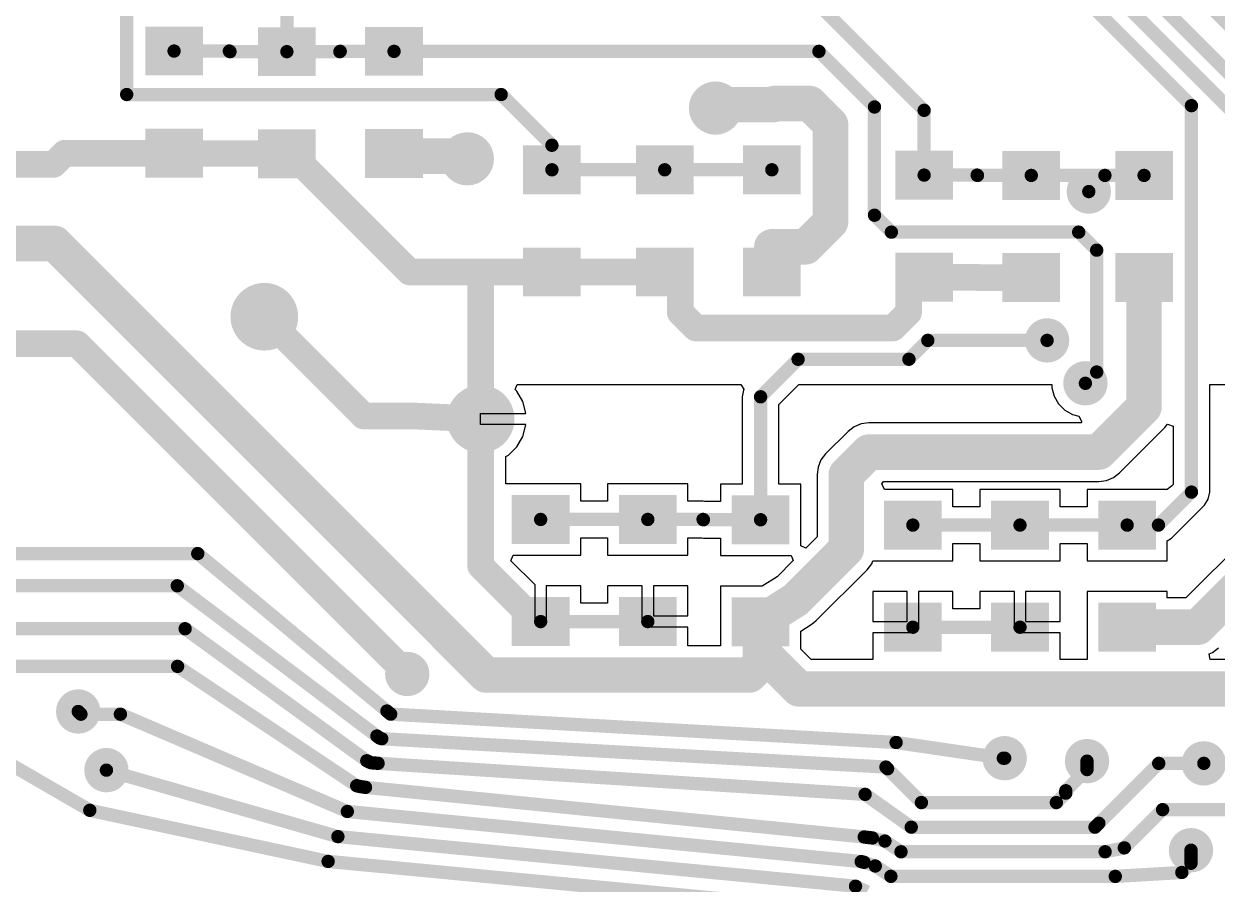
# Model space of a CAD drawing. Header units: millimetres. Extents: x 36.4 to 113.6, y 66.6 to 115.9.
# Drawn here: x 60.37 to 87.24, y 84.25 to 103.62 of the extents above; entities that cross this region are included whole.
import ezdxf

# ---------------------------------------------------------------- set-up
doc = ezdxf.new("R2010")
doc.units = ezdxf.units.MM
for name, color, linetype in [('BottomLayer', 5, 'Continuous'), ('MultiLayer', 9, 'Continuous'), ('PadHoleLayer', 156, 'Continuous'), ('ViaHoleLayer', 16, 'Continuous')]:
    doc.layers.add(name, color=color, linetype=linetype)

# ---------------------------------------------------------------- blocks, each defined once
blk = doc.blocks.new('R0805_B_8')
at = {"layer": 'BottomLayer'}
for points in [[(-1.7, 0.65), (-0.6, 0.65), (-0.6, -0.65), (-1.7, -0.65)], [(0.6, 0.65), (1.7, 0.65), (1.7, -0.65), (0.6, -0.65)]]:
    blk.add_hatch(color=5, dxfattribs=at).paths.add_polyline_path(points)
blk = doc.blocks.new('R0805_B_9')
at = {"layer": 'BottomLayer'}
for points in [[(-1.7, 0.65), (-0.6, 0.65), (-0.6, -0.65), (-1.7, -0.65)], [(0.6, 0.65), (1.7, 0.65), (1.7, -0.65), (0.6, -0.65)]]:
    blk.add_hatch(color=5, dxfattribs=at).paths.add_polyline_path(points)
blk = doc.blocks.new('R0805_B_10')
at = {"layer": 'BottomLayer'}
for points in [[(-1.7, 0.65), (-0.6, 0.65), (-0.6, -0.65), (-1.7, -0.65)], [(0.6, 0.65), (1.7, 0.65), (1.7, -0.65), (0.6, -0.65)]]:
    blk.add_hatch(color=5, dxfattribs=at).paths.add_polyline_path(points)
blk = doc.blocks.new('R0805_B_11')
at = {"layer": 'BottomLayer'}
for points in [[(-1.7, 0.65), (-0.6, 0.65), (-0.6, -0.65), (-1.7, -0.65)], [(0.6, 0.65), (1.7, 0.65), (1.7, -0.65), (0.6, -0.65)]]:
    blk.add_hatch(color=5, dxfattribs=at).paths.add_polyline_path(points)
blk = doc.blocks.new('R0805_B_12')
at = {"layer": 'BottomLayer'}
for points in [[(-1.7, 0.65), (-0.6, 0.65), (-0.6, -0.65), (-1.7, -0.65)], [(0.6, 0.65), (1.7, 0.65), (1.7, -0.65), (0.6, -0.65)]]:
    blk.add_hatch(color=5, dxfattribs=at).paths.add_polyline_path(points)
blk = doc.blocks.new('C0805_B_13')
at = {"layer": 'BottomLayer'}
for points in [[(-1.7, 0.65), (-0.6, 0.65), (-0.6, -0.65), (-1.7, -0.65)], [(0.6, 0.65), (1.7, 0.65), (1.7, -0.65), (0.6, -0.65)]]:
    blk.add_hatch(color=5, dxfattribs=at).paths.add_polyline_path(points)
blk = doc.blocks.new('C0805_B_14')
at = {"layer": 'BottomLayer'}
for points in [[(-1.7, 0.65), (-0.6, 0.65), (-0.6, -0.65), (-1.7, -0.65)], [(0.6, 0.65), (1.7, 0.65), (1.7, -0.65), (0.6, -0.65)]]:
    blk.add_hatch(color=5, dxfattribs=at).paths.add_polyline_path(points)
blk = doc.blocks.new('C0805_B_15')
at = {"layer": 'BottomLayer'}
for points in [[(-1.7, 0.65), (-0.6, 0.65), (-0.6, -0.65), (-1.7, -0.65)], [(0.6, 0.65), (1.7, 0.65), (1.7, -0.65), (0.6, -0.65)]]:
    blk.add_hatch(color=5, dxfattribs=at).paths.add_polyline_path(points)
blk = doc.blocks.new('C0805_B_16')
at = {"layer": 'BottomLayer'}
for points in [[(-1.7, 0.65), (-0.6, 0.65), (-0.6, -0.65), (-1.7, -0.65)], [(0.6, 0.65), (1.7, 0.65), (1.7, -0.65), (0.6, -0.65)]]:
    blk.add_hatch(color=5, dxfattribs=at).paths.add_polyline_path(points)
blk = doc.blocks.new('C0805_B_17')
at = {"layer": 'BottomLayer'}
for points in [[(-1.7, 0.65), (-0.6, 0.65), (-0.6, -0.65), (-1.7, -0.65)], [(0.6, 0.65), (1.7, 0.65), (1.7, -0.65), (0.6, -0.65)]]:
    blk.add_hatch(color=5, dxfattribs=at).paths.add_polyline_path(points)
blk = doc.blocks.new('C0805_B_18')
at = {"layer": 'BottomLayer'}
for points in [[(-1.7, 0.65), (-0.6, 0.65), (-0.6, -0.65), (-1.7, -0.65)], [(0.6, 0.65), (1.7, 0.65), (1.7, -0.65), (0.6, -0.65)]]:
    blk.add_hatch(color=5, dxfattribs=at).paths.add_polyline_path(points)
blk = doc.blocks.new('C0805_B_19')
at = {"layer": 'BottomLayer'}
for points in [[(-1.7, 0.65), (-0.6, 0.65), (-0.6, -0.65), (-1.7, -0.65)], [(0.6, 0.65), (1.7, 0.65), (1.7, -0.65), (0.6, -0.65)]]:
    blk.add_hatch(color=5, dxfattribs=at).paths.add_polyline_path(points)
blk = doc.blocks.new('C0805_B_20')
at = {"layer": 'BottomLayer'}
for points in [[(-1.7, 0.65), (-0.6, 0.65), (-0.6, -0.65), (-1.7, -0.65)], [(0.6, 0.65), (1.7, 0.65), (1.7, -0.65), (0.6, -0.65)]]:
    blk.add_hatch(color=5, dxfattribs=at).paths.add_polyline_path(points)
blk = doc.blocks.new('C0805_B_21')
at = {"layer": 'BottomLayer'}
for points in [[(-1.7, 0.65), (-0.6, 0.65), (-0.6, -0.65), (-1.7, -0.65)], [(0.6, 0.65), (1.7, 0.65), (1.7, -0.65), (0.6, -0.65)]]:
    blk.add_hatch(color=5, dxfattribs=at).paths.add_polyline_path(points)
blk = doc.blocks.new('C0805_B_22')
at = {"layer": 'BottomLayer'}
for points in [[(-1.7, 0.65), (-0.6, 0.65), (-0.6, -0.65), (-1.7, -0.65)], [(0.6, 0.65), (1.7, 0.65), (1.7, -0.65), (0.6, -0.65)]]:
    blk.add_hatch(color=5, dxfattribs=at).paths.add_polyline_path(points)

msp = doc.modelspace()

# ---------------------------------------------------------------- hatches: boundary and pattern name
at = {"layer": 'BottomLayer'}
h = msp.add_hatch(color=5, dxfattribs=at)
edge = h.paths.add_edge_path()
edge.add_arc((75.946, 101.727), 0.6, 0, 360)
h = msp.add_hatch(color=5, dxfattribs=at)
edge = h.paths.add_edge_path()
edge.add_arc((70.358, 100.584), 0.6, 0, 360)
h = msp.add_hatch(color=5, dxfattribs=at)
edge = h.paths.add_edge_path()
edge.add_arc((84.353, 99.847), 0.5, 0, 360)
h = msp.add_hatch(color=5, dxfattribs=at)
edge = h.paths.add_edge_path()
edge.add_arc((65.786, 97.028), 0.762, 0, 360)
h = msp.add_hatch(color=5, dxfattribs=at)
edge = h.paths.add_edge_path()
edge.add_arc((83.414, 96.495), 0.5, 0, 360)
h = msp.add_hatch(color=5, dxfattribs=at)
edge = h.paths.add_edge_path()
edge.add_arc((84.277, 95.529), 0.5, 0, 360)
h = msp.add_hatch(color=5, dxfattribs=at)
edge = h.paths.add_edge_path()
edge.add_arc((70.658, 94.725), 0.762, 0, 360)
h = msp.add_hatch(color=5, dxfattribs=at)
edge = h.paths.add_edge_path()
edge.add_arc((69.005, 88.983), 0.5, 0, 360)
h = msp.add_hatch(color=5, dxfattribs=at)
edge = h.paths.add_edge_path()
edge.add_arc((61.595, 88.138), 0.5, 0, 360)
h = msp.add_hatch(color=5, dxfattribs=at)
edge = h.paths.add_edge_path()
edge.add_arc((82.459, 87.086), 0.5, 0, 360)
h = msp.add_hatch(color=5, dxfattribs=at)
edge = h.paths.add_edge_path()
edge.add_arc((84.313, 87.02), 0.5, 0, 360)
h = msp.add_hatch(color=5, dxfattribs=at)
edge = h.paths.add_edge_path()
edge.add_arc((86.944, 86.97), 0.5, 0, 360)
h = msp.add_hatch(color=5, dxfattribs=at)
edge = h.paths.add_edge_path()
edge.add_arc((62.23, 86.817), 0.5, 0, 360)
h = msp.add_hatch(color=5, dxfattribs=at)
edge = h.paths.add_edge_path()
edge.add_arc((86.655, 85.014), 0.5, 0, 360)
at = {"layer": 'MultiLayer'}
h = msp.add_hatch(color=9, dxfattribs=at)
edge = h.paths.add_edge_path()
edge.add_arc((65.786, 97.028), 0.762, 0, 360)
h = msp.add_hatch(color=9, dxfattribs=at)
edge = h.paths.add_edge_path()
edge.add_arc((70.658, 94.725), 0.762, 0, 360)
at = {"layer": 'PadHoleLayer'}
h = msp.add_hatch(color=156, dxfattribs=at)
edge = h.paths.add_edge_path()
edge.add_arc((65.786, 97.028), 0.381, 0, 360)
h = msp.add_hatch(color=156, dxfattribs=at)
edge = h.paths.add_edge_path()
edge.add_arc((70.658, 94.725), 0.381, 0, 360)
at = {"layer": 'ViaHoleLayer'}
h = msp.add_hatch(color=16, dxfattribs=at)
edge = h.paths.add_edge_path()
edge.add_arc((75.946, 101.727), 0.3, 0, 360)
h = msp.add_hatch(color=16, dxfattribs=at)
edge = h.paths.add_edge_path()
edge.add_arc((70.358, 100.584), 0.3, 0, 360)
h = msp.add_hatch(color=16, dxfattribs=at)
edge = h.paths.add_edge_path()
edge.add_arc((84.353, 99.847), 0.2, 0, 360)
h = msp.add_hatch(color=16, dxfattribs=at)
edge = h.paths.add_edge_path()
edge.add_arc((83.414, 96.495), 0.2, 0, 360)
h = msp.add_hatch(color=16, dxfattribs=at)
edge = h.paths.add_edge_path()
edge.add_arc((84.277, 95.529), 0.2, 0, 360)
h = msp.add_hatch(color=16, dxfattribs=at)
edge = h.paths.add_edge_path()
edge.add_arc((69.005, 88.983), 0.2, 0, 360)
h = msp.add_hatch(color=16, dxfattribs=at)
edge = h.paths.add_edge_path()
edge.add_arc((61.595, 88.138), 0.2, 0, 360)
h = msp.add_hatch(color=16, dxfattribs=at)
edge = h.paths.add_edge_path()
edge.add_arc((82.459, 87.086), 0.2, 0, 360)
h = msp.add_hatch(color=16, dxfattribs=at)
edge = h.paths.add_edge_path()
edge.add_arc((84.313, 87.02), 0.2, 0, 360)
h = msp.add_hatch(color=16, dxfattribs=at)
edge = h.paths.add_edge_path()
edge.add_arc((86.944, 86.97), 0.2, 0, 360)
h = msp.add_hatch(color=16, dxfattribs=at)
edge = h.paths.add_edge_path()
edge.add_arc((62.23, 86.817), 0.2, 0, 360)
h = msp.add_hatch(color=16, dxfattribs=at)
edge = h.paths.add_edge_path()
edge.add_arc((86.655, 85.014), 0.2, 0, 360)

# ---------------------------------------------------------------- linework, layer by layer
at = {"layer": 'BottomLayer'}
for p, q in [((71.434, 95.387), (71.483, 95.504)), ((71.483, 95.504), (76.516, 95.504)), ((76.516, 95.504), (76.582, 95.4)), ((76.582, 95.4), (76.58, 95.377)), ((77.374, 95.054), (77.824, 95.504)), ((77.824, 95.504), (83.523, 95.504)), ((83.523, 95.504), (83.523, 95.43)), ((83.523, 95.43), (83.575, 95.238)), ((87.077, 93.079), (87.077, 95.504)), ((87.077, 95.504), (92.583, 95.504)), ((71.471, 95.349), (71.434, 95.387)), ((71.605, 95.117), (71.471, 95.349)), ((76.58, 95.377), (76.55, 95.225)), ((76.55, 95.225), (76.55, 93.26)), ((83.575, 95.238), (83.674, 95.066)), ((71.674, 94.859), (71.605, 95.117)), ((77.374, 93.26), (77.374, 95.054)), ((83.674, 95.066), (83.814, 94.926)), ((83.814, 94.926), (83.986, 94.827)), ((70.658, 94.598), (70.658, 94.852)), ((70.658, 94.852), (71.674, 94.852)), ((71.674, 94.598), (70.658, 94.598)), ((71.605, 94.333), (71.674, 94.591)), ((71.674, 94.852), (71.674, 94.859)), ((71.674, 94.591), (71.674, 94.598)), ((79.23, 94.617), (79.071, 94.551)), ((79.4, 94.64), (79.23, 94.617)), ((84.184, 94.64), (79.4, 94.64)), ((83.986, 94.827), (84.13, 94.788)), ((84.13, 94.788), (84.187, 94.679)), ((84.19, 94.648), (84.184, 94.64)), ((84.187, 94.679), (84.19, 94.648)), ((86.064, 94.53), (86.126, 94.61)), ((86.126, 94.61), (86.253, 94.567)), ((71.471, 94.101), (71.605, 94.333)), ((78.934, 94.446), (78.426, 93.938)), ((79.071, 94.551), (78.934, 94.446)), ((85.048, 93.514), (86.064, 94.53)), ((86.253, 94.567), (86.253, 93.25)), ((71.282, 93.912), (71.471, 94.101)), ((71.223, 93.878), (71.282, 93.912)), ((71.223, 93.267), (71.223, 93.878)), ((78.321, 93.802), (78.255, 93.643)), ((78.426, 93.938), (78.321, 93.802)), ((78.255, 93.643), (78.233, 93.472)), ((72.913, 93.267), (71.223, 93.267)), ((72.913, 92.875), (72.913, 93.267)), ((75.326, 93.267), (73.518, 93.267)), ((73.518, 93.267), (73.518, 92.875)), ((75.326, 92.875), (75.326, 93.267)), ((76.55, 93.26), (76.058, 93.26)), ((76.058, 93.26), (76.058, 92.868)), ((77.866, 93.26), (77.374, 93.26)), ((77.866, 91.868), (77.866, 93.26)), ((78.233, 93.472), (78.233, 92.069)), ((79.693, 93.267), (79.733, 93.32)), ((79.756, 93.14), (79.693, 93.267)), ((79.733, 93.32), (84.582, 93.32)), ((84.582, 93.32), (84.753, 93.343)), ((84.753, 93.343), (84.912, 93.409)), ((84.912, 93.409), (85.048, 93.514)), ((86.253, 93.25), (86.214, 93.211)), ((81.295, 93.14), (79.756, 93.14)), ((81.295, 92.748), (81.295, 93.14)), ((83.708, 93.14), (81.9, 93.14)), ((81.9, 93.14), (81.9, 92.748)), ((83.708, 92.748), (83.708, 93.14)), ((86.121, 93.14), (84.313, 93.14)), ((84.313, 93.14), (84.313, 92.748)), ((86.214, 93.211), (86.121, 93.14)), ((86.121, 93.14), (86.121, 93.14)), ((86.121, 93.14), (86.121, 93.14)), ((87.045, 92.922), (87.077, 93.079)), ((73.518, 92.875), (72.913, 92.875)), ((75.667, 92.875), (75.326, 92.875)), ((75.702, 92.868), (75.667, 92.875)), ((76.058, 92.868), (75.702, 92.868)), ((81.9, 92.748), (81.295, 92.748)), ((84.313, 92.748), (83.708, 92.748)), ((86.213, 92.045), (86.956, 92.788)), ((86.956, 92.788), (87.045, 92.922)), ((88.332, 92.491), (86.537, 90.696)), ((72.913, 91.659), (72.913, 92.051)), ((72.913, 92.051), (73.518, 92.051)), ((73.518, 92.051), (73.518, 91.659)), ((75.326, 91.659), (75.326, 92.051)), ((75.326, 92.051), (75.638, 92.051)), ((75.638, 92.051), (75.674, 92.044)), ((75.674, 92.044), (76.058, 92.044)), ((76.058, 92.044), (76.058, 91.652)), ((78.233, 92.069), (77.983, 91.819)), ((81.295, 91.532), (81.295, 91.924)), ((81.295, 91.924), (81.9, 91.924)), ((81.9, 91.924), (81.9, 91.532)), ((83.708, 91.532), (83.708, 91.924)), ((83.708, 91.924), (84.313, 91.924)), ((84.313, 91.924), (84.313, 91.532)), ((86.121, 91.983), (86.213, 92.045)), ((86.121, 91.532), (86.121, 91.983)), ((71.339, 91.532), (71.391, 91.659)), ((71.391, 91.659), (72.913, 91.659)), ((73.518, 91.659), (75.326, 91.659)), ((76.058, 91.652), (77.65, 91.652)), ((77.65, 91.652), (77.699, 91.535)), ((77.983, 91.819), (77.866, 91.868)), ((71.882, 90.989), (71.339, 91.532)), ((77.699, 91.535), (77.335, 91.171)), ((79.359, 91.329), (79.464, 91.466)), ((79.464, 91.466), (79.491, 91.532)), ((79.491, 91.532), (81.295, 91.532)), ((81.9, 91.532), (83.708, 91.532)), ((84.313, 91.532), (86.121, 91.532)), ((77.335, 91.171), (77, 90.96)), ((78.216, 90.186), (79.359, 91.329)), ((71.882, 90.163), (71.882, 90.989)), ((72.913, 90.967), (72.136, 90.967)), ((72.136, 90.967), (72.136, 90.163)), ((72.913, 90.575), (72.913, 90.967)), ((74.295, 90.967), (73.518, 90.967)), ((73.518, 90.967), (73.518, 90.575)), ((74.295, 90.163), (74.295, 90.967)), ((75.326, 90.967), (74.549, 90.967)), ((74.549, 90.967), (74.549, 90.29)), ((75.326, 90.29), (75.326, 90.967)), ((77, 90.96), (76.058, 90.96)), ((76.058, 90.96), (76.058, 89.619)), ((80.264, 90.84), (79.487, 90.84)), ((79.487, 90.84), (79.487, 90.163)), ((80.264, 90.163), (80.264, 90.84)), ((81.295, 90.84), (80.518, 90.84)), ((80.518, 90.84), (80.518, 90.036)), ((81.295, 90.448), (81.295, 90.84)), ((82.677, 90.84), (81.9, 90.84)), ((81.9, 90.84), (81.9, 90.448)), ((82.677, 90.036), (82.677, 90.84)), ((83.708, 90.84), (82.931, 90.84)), ((82.931, 90.84), (82.931, 90.163)), ((83.708, 90.163), (83.708, 90.84)), ((86.121, 90.84), (84.313, 90.84)), ((84.313, 90.84), (84.313, 89.306)), ((86.121, 90.696), (86.121, 90.84)), ((73.518, 90.575), (72.913, 90.575)), ((86.537, 90.696), (86.121, 90.696)), ((81.9, 90.448), (81.295, 90.448)), ((72.136, 90.163), (71.882, 90.163)), ((74.422, 90.163), (74.295, 90.163)), ((74.422, 90.036), (74.422, 90.163)), ((75.326, 90.036), (74.422, 90.036)), ((74.549, 90.29), (75.326, 90.29)), ((75.326, 89.619), (75.326, 90.036)), ((77.866, 89.946), (78.101, 90.095)), ((78.101, 90.095), (78.158, 90.142)), ((78.158, 90.142), (78.216, 90.186)), ((79.487, 90.163), (80.264, 90.163)), ((80.518, 90.036), (80.391, 90.036)), ((80.391, 90.036), (80.391, 89.909)), ((82.804, 90.036), (82.677, 90.036)), ((82.804, 89.909), (82.804, 90.036)), ((82.931, 90.163), (83.708, 90.163)), ((77.866, 89.538), (77.866, 89.946)), ((80.391, 89.909), (79.487, 89.909)), ((79.487, 89.909), (79.487, 89.306)), ((83.708, 89.909), (82.804, 89.909)), ((83.708, 89.306), (83.708, 89.909)), ((76.058, 89.619), (75.326, 89.619)), ((78.099, 89.306), (77.866, 89.538)), ((87.14, 89.465), (87.277, 89.57)), ((79.487, 89.306), (78.099, 89.306)), ((84.313, 89.306), (83.708, 89.306)), ((87.063, 89.433), (87.14, 89.465)), ((87.088, 89.306), (87.063, 89.433)), ((90.145, 89.306), (87.088, 89.306))]:
    msp.add_line(p, q, dxfattribs=at)
for points, const_width in [([(79.843, 110.17), (88.031, 101.983)], 0.3), ([(83.084, 108.016), (87.774, 103.326)], 0.3), ([(81.585, 107.645), (87.859, 101.371)], 0.3), ([(82.021, 106.426), (86.665, 101.782)], 0.3), ([(66.294, 102.997), (66.294, 105.791)], 0.3), ([(62.687, 102.032), (62.687, 105.649)], 0.3), ([(78.271, 104.05), (80.645, 101.676)], 0.3), ([(63.754, 103.011), (64.999, 103.011)], 0.3), ([(64.999, 103.011), (65.013, 102.997)], 0.3), ([(65.013, 102.997), (66.294, 102.997)], 0.3), ([(66.294, 102.997), (67.488, 102.997)], 0.3), ([(67.488, 102.997), (67.495, 103.004)], 0.3), ([(67.495, 103.004), (68.707, 103.004)], 0.3), ([(68.707, 103.004), (78.276, 103.004)], 0.3), ([(78.276, 103.004), (79.527, 101.752)], 0.3), ([(62.687, 102.032), (71.12, 102.032)], 0.3), ([(71.12, 102.032), (72.263, 100.889)], 0.3), ([(75.946, 101.727), (76.023, 101.804)], 0.8), ([(76.023, 101.804), (77.243, 101.804)], 0.8), ([(77.243, 101.804), (77.268, 101.829)], 0.8), ([(77.268, 101.829), (78.068, 101.829)], 0.8), ([(78.068, 101.829), (78.537, 101.36)], 0.8), ([(79.527, 99.314), (79.527, 101.752)], 0.3), ([(86.665, 93.079), (86.665, 101.782)], 0.3), ([(78.537, 99.162), (78.537, 101.36)], 0.8), ([(80.645, 100.217), (80.645, 101.676)], 0.3), ([(68.707, 100.704), (68.767, 100.644)], 0.8), ([(68.767, 100.644), (70.298, 100.644)], 0.8), ([(70.298, 100.644), (70.358, 100.584)], 0.8), ([(61.037, 100.457), (61.291, 100.711)], 0.6), ([(61.291, 100.711), (63.754, 100.711)], 0.6), ([(63.754, 100.711), (63.761, 100.704)], 0.6), ([(63.761, 100.704), (66.287, 100.704)], 0.6), ([(66.287, 100.704), (66.294, 100.697)], 0.6), ([(66.294, 100.697), (66.394, 100.697)], 0.6), ([(66.394, 100.697), (69.054, 98.037)], 0.6), ([(72.263, 100.337), (72.263, 100.889)], 0.3), ([(58.674, 100.457), (61.037, 100.457)], 0.6), ([(72.263, 100.337), (74.803, 100.337)], 0.3), ([(74.803, 100.337), (77.216, 100.337)], 0.3), ([(80.645, 100.217), (81.839, 100.217)], 0.3), ([(81.839, 100.217), (81.846, 100.21)], 0.3), ([(81.846, 100.21), (83.058, 100.21)], 0.3), ([(83.058, 100.21), (84.716, 100.21)], 0.3), ([(84.353, 99.847), (84.716, 100.21)], 0.3), ([(84.716, 100.21), (85.598, 100.21)], 0.3), ([(77.978, 98.603), (78.537, 99.162)], 0.8), ([(79.527, 99.314), (79.908, 98.933)], 0.3), ([(59.563, 98.679), (61.062, 98.679)], 0.8), ([(61.062, 98.679), (70.782, 88.959)], 0.8), ([(77.216, 98.603), (77.978, 98.603)], 0.8), ([(77.216, 98.037), (77.216, 98.603)], 0.8), ([(79.908, 98.933), (84.125, 98.933)], 0.3), ([(84.125, 98.933), (84.531, 98.527)], 0.3), ([(84.531, 95.783), (84.531, 98.527)], 0.3), ([(69.054, 98.037), (70.658, 98.037)], 0.6), ([(70.658, 94.725), (70.658, 98.037)], 0.6), ([(70.658, 98.037), (72.263, 98.037)], 0.6), ([(72.263, 98.037), (74.803, 98.037)], 0.6), ([(74.803, 98.037), (74.903, 98.037)], 0.6), ([(74.903, 98.037), (75.153, 97.787)], 0.6), ([(75.153, 97.125), (75.153, 97.787)], 0.6), ([(80.295, 97.667), (80.545, 97.917)], 0.6), ([(80.545, 97.917), (80.645, 97.917)], 0.6), ([(80.645, 97.917), (81.839, 97.917)], 0.6), ([(81.839, 97.917), (81.846, 97.91)], 0.6), ([(81.846, 97.91), (83.058, 97.91)], 0.6), ([(85.598, 94.996), (85.598, 97.91)], 0.8), ([(80.295, 97.125), (80.295, 97.667)], 0.6), ([(65.786, 97.028), (68.022, 94.792)], 0.6), ([(75.153, 97.125), (75.504, 96.774)], 0.6), ([(79.944, 96.774), (80.295, 97.125)], 0.6), ([(75.504, 96.774), (79.944, 96.774)], 0.6), ([(49.124, 96.418), (61.57, 96.418)], 0.6), ([(61.57, 96.418), (69.005, 88.983)], 0.6), ([(80.303, 96.07), (80.728, 96.495)], 0.3), ([(80.728, 96.495), (83.414, 96.495)], 0.3), ([(76.962, 95.225), (77.807, 96.07)], 0.3), ([(77.807, 96.07), (80.303, 96.07)], 0.3), ([(84.277, 95.529), (84.531, 95.783)], 0.3), ([(76.962, 92.456), (76.962, 95.225)], 0.3), ([(84.582, 93.98), (85.598, 94.996)], 0.8), ([(68.022, 94.792), (69.165, 94.792)], 0.6), ([(69.165, 94.792), (70.658, 94.725)], 0.6), ([(70.658, 91.413), (70.658, 94.725)], 0.6), ([(78.892, 93.472), (79.4, 93.98)], 0.8), ([(79.4, 93.98), (84.582, 93.98)], 0.8), ([(78.892, 91.796), (78.892, 93.472)], 0.8), ([(85.922, 92.336), (86.665, 93.079)], 0.3), ([(72.009, 92.463), (74.422, 92.463)], 0.3), ([(74.422, 92.463), (75.667, 92.463)], 0.3), ([(75.667, 92.463), (75.674, 92.456)], 0.3), ([(75.674, 92.456), (76.962, 92.456)], 0.3), ([(80.391, 92.336), (82.804, 92.336)], 0.3), ([(82.804, 92.336), (85.217, 92.336)], 0.3), ([(85.217, 92.336), (85.922, 92.336)], 0.3), ([(77.749, 90.653), (78.892, 91.796)], 0.8), ([(86.81, 90.036), (88.798, 92.024)], 0.8), ([(48.819, 91.694), (64.287, 91.694)], 0.3), ([(64.287, 91.694), (68.547, 88.148)], 0.3), ([(70.658, 91.413), (71.909, 90.163)], 0.6), ([(47.74, 90.969), (63.826, 90.969)], 0.3), ([(63.826, 90.969), (68.321, 87.585)], 0.3), ([(76.962, 90.156), (77.749, 90.653)], 0.8), ([(71.909, 90.163), (72.009, 90.163)], 0.6), ([(72.009, 90.163), (74.422, 90.163)], 0.3), ([(76.962, 89.51), (76.962, 90.156)], 0.8), ([(85.217, 90.036), (86.81, 90.036)], 0.8), ([(59.37, 90.002), (64.003, 90.002)], 0.3), ([(64.003, 90.002), (68.093, 87.028)], 0.3), ([(80.391, 90.036), (82.804, 90.036)], 0.3), ([(76.962, 89.51), (77.826, 88.646)], 0.8), ([(76.962, 89.213), (76.962, 89.51)], 0.8), ([(76.708, 88.959), (76.962, 89.213)], 0.8), ([(59.9, 89.154), (63.833, 89.154)], 0.3), ([(63.833, 89.154), (67.867, 86.467)], 0.3), ([(70.782, 88.959), (76.708, 88.959)], 0.8), ([(56.548, 88.987), (61.856, 85.913)], 0.3), ([(77.826, 88.646), (90.145, 88.646)], 0.8), ([(61.595, 88.138), (61.656, 88.077)], 0.3), ([(61.656, 88.077), (62.545, 88.077)], 0.3), ([(62.545, 88.077), (67.656, 85.887)], 0.3), ([(68.547, 88.148), (68.631, 88.079)], 0.3), ([(68.631, 88.079), (80.014, 87.44)], 0.3), ([(68.321, 87.585), (68.388, 87.538)], 0.3), ([(68.388, 87.538), (68.43, 87.525)], 0.3), ([(68.43, 87.525), (79.785, 86.886)], 0.3), ([(80.014, 87.44), (82.429, 87.086)], 0.3), ([(68.093, 87.028), (68.188, 86.984)], 0.3), ([(68.188, 86.984), (68.348, 86.971)], 0.3), ([(68.348, 86.971), (79.316, 86.272)], 0.3), ([(82.429, 87.086), (82.459, 87.086)], 0.3), ([(84.313, 86.831), (84.313, 87.02)], 0.3), ([(84.579, 85.621), (85.928, 86.97)], 0.3), ([(85.928, 86.97), (86.944, 86.97)], 0.3), ([(62.23, 86.817), (67.443, 85.321)], 0.3), ([(79.785, 86.886), (79.821, 86.849)], 0.3), ([(79.821, 86.849), (80.584, 86.087)], 0.3), ([(83.835, 86.353), (84.313, 86.831)], 0.3), ([(67.867, 86.467), (67.94, 86.448)], 0.3), ([(67.94, 86.448), (68.065, 86.43)], 0.3), ([(68.065, 86.43), (79.297, 85.312)], 0.3), ([(79.316, 86.272), (80.355, 85.533)], 0.3), ([(83.623, 86.087), (83.835, 86.299)], 0.3), ([(83.835, 86.299), (83.835, 86.353)], 0.3), ([(61.856, 85.913), (67.223, 84.762)], 0.3), ([(67.656, 85.887), (79.228, 84.758)], 0.3), ([(80.584, 86.087), (83.623, 86.087)], 0.3), ([(85.153, 85.067), (86.015, 85.928)], 0.3), ([(86.015, 85.928), (88.88, 85.928)], 0.3), ([(84.492, 85.533), (84.579, 85.621)], 0.3), ([(67.443, 85.321), (79.1, 84.204)], 0.3), ([(79.297, 85.312), (79.479, 85.29)], 0.3), ([(80.355, 85.533), (84.492, 85.533)], 0.3), ([(79.479, 85.29), (79.762, 85.221)], 0.3), ([(79.762, 85.221), (80.125, 84.979)], 0.3), ([(84.721, 84.979), (85.153, 85.067)], 0.3), ([(80.125, 84.979), (84.721, 84.979)], 0.3), ([(86.655, 84.72), (86.655, 85.014)], 0.3), ([(67.223, 84.762), (78.934, 83.65)], 0.3), ([(79.228, 84.758), (79.291, 84.742)], 0.3), ([(79.291, 84.742), (79.545, 84.659)], 0.3), ([(79.545, 84.659), (79.896, 84.425)], 0.3), ([(84.95, 84.425), (86.448, 84.513)], 0.3), ([(86.448, 84.513), (86.655, 84.72)], 0.3), ([(79.896, 84.425), (84.95, 84.425)], 0.3), ([(79.1, 84.204), (79.359, 84.076)], 0.3)]:
    msp.add_lwpolyline(points, dxfattribs=dict(at, const_width=const_width))
for points, const_width in [([(63.679, 103.011, 1), (63.829, 103.011, 1)], 0.15), ([(64.924, 103.011, 1), (65.074, 103.011, 1)], 0.15), ([(64.924, 103.011, 1), (65.074, 103.011, 1)], 0.15), ([(64.938, 102.997, 1), (65.088, 102.997, 1)], 0.15), ([(64.938, 102.997, 1), (65.088, 102.997, 1)], 0.15), ([(66.219, 102.997, 1), (66.369, 102.997, 1)], 0.15), ([(66.219, 102.997, 1), (66.369, 102.997, 1)], 0.15), ([(66.219, 102.997, 1), (66.369, 102.997, 1)], 0.15), ([(67.413, 102.997, 1), (67.563, 102.997, 1)], 0.15), ([(67.413, 102.997, 1), (67.563, 102.997, 1)], 0.15), ([(67.42, 103.004, 1), (67.57, 103.004, 1)], 0.15), ([(67.42, 103.004, 1), (67.57, 103.004, 1)], 0.15), ([(68.632, 103.004, 1), (68.782, 103.004, 1)], 0.15), ([(68.632, 103.004, 1), (68.782, 103.004, 1)], 0.15), ([(78.201, 103.004, 1), (78.351, 103.004, 1)], 0.15), ([(78.201, 103.004, 1), (78.351, 103.004, 1)], 0.15), ([(62.612, 102.032, 1), (62.762, 102.032, 1)], 0.15), ([(62.612, 102.032, 1), (62.762, 102.032, 1)], 0.15), ([(71.045, 102.032, 1), (71.195, 102.032, 1)], 0.15), ([(71.045, 102.032, 1), (71.195, 102.032, 1)], 0.15), ([(75.746, 101.727, 1), (76.146, 101.727, 1)], 0.4), ([(75.823, 101.804, 1), (76.223, 101.804, 1)], 0.4), ([(75.823, 101.804, 1), (76.223, 101.804, 1)], 0.4), ([(77.043, 101.804, 1), (77.443, 101.804, 1)], 0.4), ([(77.043, 101.804, 1), (77.443, 101.804, 1)], 0.4), ([(77.068, 101.829, 1), (77.468, 101.829, 1)], 0.4), ([(77.068, 101.829, 1), (77.468, 101.829, 1)], 0.4), ([(77.868, 101.829, 1), (78.268, 101.829, 1)], 0.4), ([(77.868, 101.829, 1), (78.268, 101.829, 1)], 0.4), ([(79.452, 101.752, 1), (79.602, 101.752, 1)], 0.15), ([(79.452, 101.752, 1), (79.602, 101.752, 1)], 0.15), ([(86.59, 101.782, 1), (86.74, 101.782, 1)], 0.15), ([(86.59, 101.782, 1), (86.74, 101.782, 1)], 0.15), ([(78.337, 101.36, 1), (78.737, 101.36, 1)], 0.4), ([(78.337, 101.36, 1), (78.737, 101.36, 1)], 0.4), ([(80.57, 101.676, 1), (80.72, 101.676, 1)], 0.15), ([(80.57, 101.676, 1), (80.72, 101.676, 1)], 0.15), ([(68.507, 100.704, 1), (68.907, 100.704, 1)], 0.4), ([(68.567, 100.644, 1), (68.967, 100.644, 1)], 0.4), ([(68.567, 100.644, 1), (68.967, 100.644, 1)], 0.4), ([(70.098, 100.644, 1), (70.498, 100.644, 1)], 0.4), ([(70.098, 100.644, 1), (70.498, 100.644, 1)], 0.4), ([(61.141, 100.711, 1), (61.441, 100.711, 1)], 0.3), ([(61.141, 100.711, 1), (61.441, 100.711, 1)], 0.3), ([(63.604, 100.711, 1), (63.904, 100.711, 1)], 0.3), ([(63.604, 100.711, 1), (63.904, 100.711, 1)], 0.3), ([(63.611, 100.704, 1), (63.911, 100.704, 1)], 0.3), ([(63.611, 100.704, 1), (63.911, 100.704, 1)], 0.3), ([(66.137, 100.704, 1), (66.437, 100.704, 1)], 0.3), ([(66.137, 100.704, 1), (66.437, 100.704, 1)], 0.3), ([(66.144, 100.697, 1), (66.444, 100.697, 1)], 0.3), ([(66.144, 100.697, 1), (66.444, 100.697, 1)], 0.3), ([(66.244, 100.697, 1), (66.544, 100.697, 1)], 0.3), ([(66.244, 100.697, 1), (66.544, 100.697, 1)], 0.3), ([(70.158, 100.584, 1), (70.558, 100.584, 1)], 0.4), ([(72.188, 100.889, 1), (72.338, 100.889, 1)], 0.15), ([(72.188, 100.889, 1), (72.338, 100.889, 1)], 0.15), ([(60.887, 100.457, 1), (61.187, 100.457, 1)], 0.3), ([(60.887, 100.457, 1), (61.187, 100.457, 1)], 0.3), ([(72.188, 100.337, 1), (72.338, 100.337, 1)], 0.15), ([(72.188, 100.337, 1), (72.338, 100.337, 1)], 0.15), ([(74.728, 100.337, 1), (74.878, 100.337, 1)], 0.15), ([(74.728, 100.337, 1), (74.878, 100.337, 1)], 0.15), ([(77.141, 100.337, 1), (77.291, 100.337, 1)], 0.15), ([(80.57, 100.217, 1), (80.72, 100.217, 1)], 0.15), ([(80.57, 100.217, 1), (80.72, 100.217, 1)], 0.15), ([(81.764, 100.217, 1), (81.914, 100.217, 1)], 0.15), ([(81.764, 100.217, 1), (81.914, 100.217, 1)], 0.15), ([(81.771, 100.21, 1), (81.921, 100.21, 1)], 0.15), ([(81.771, 100.21, 1), (81.921, 100.21, 1)], 0.15), ([(82.983, 100.21, 1), (83.133, 100.21, 1)], 0.15), ([(82.983, 100.21, 1), (83.133, 100.21, 1)], 0.15), ([(84.641, 100.21, 1), (84.791, 100.21, 1)], 0.15), ([(84.641, 100.21, 1), (84.791, 100.21, 1)], 0.15), ([(84.641, 100.21, 1), (84.791, 100.21, 1)], 0.15), ([(85.523, 100.21, 1), (85.673, 100.21, 1)], 0.15), ([(84.278, 99.847, 1), (84.428, 99.847, 1)], 0.15), ([(78.337, 99.162, 1), (78.737, 99.162, 1)], 0.4), ([(78.337, 99.162, 1), (78.737, 99.162, 1)], 0.4), ([(79.452, 99.314, 1), (79.602, 99.314, 1)], 0.15), ([(79.452, 99.314, 1), (79.602, 99.314, 1)], 0.15), ([(60.862, 98.679, 1), (61.262, 98.679, 1)], 0.4), ([(60.862, 98.679, 1), (61.262, 98.679, 1)], 0.4), ([(77.016, 98.603, 1), (77.416, 98.603, 1)], 0.4), ([(77.016, 98.603, 1), (77.416, 98.603, 1)], 0.4), ([(77.778, 98.603, 1), (78.178, 98.603, 1)], 0.4), ([(77.778, 98.603, 1), (78.178, 98.603, 1)], 0.4), ([(79.833, 98.933, 1), (79.983, 98.933, 1)], 0.15), ([(79.833, 98.933, 1), (79.983, 98.933, 1)], 0.15), ([(84.05, 98.933, 1), (84.2, 98.933, 1)], 0.15), ([(84.05, 98.933, 1), (84.2, 98.933, 1)], 0.15), ([(84.456, 98.527, 1), (84.606, 98.527, 1)], 0.15), ([(84.456, 98.527, 1), (84.606, 98.527, 1)], 0.15), ([(77.016, 98.037, 1), (77.416, 98.037, 1)], 0.4), ([(68.904, 98.037, 1), (69.204, 98.037, 1)], 0.3), ([(68.904, 98.037, 1), (69.204, 98.037, 1)], 0.3), ([(70.508, 98.037, 1), (70.808, 98.037, 1)], 0.3), ([(70.508, 98.037, 1), (70.808, 98.037, 1)], 0.3), ([(70.508, 98.037, 1), (70.808, 98.037, 1)], 0.3), ([(72.113, 98.037, 1), (72.413, 98.037, 1)], 0.3), ([(72.113, 98.037, 1), (72.413, 98.037, 1)], 0.3), ([(74.653, 98.037, 1), (74.953, 98.037, 1)], 0.3), ([(74.653, 98.037, 1), (74.953, 98.037, 1)], 0.3), ([(74.753, 98.037, 1), (75.053, 98.037, 1)], 0.3), ([(74.753, 98.037, 1), (75.053, 98.037, 1)], 0.3), ([(75.003, 97.787, 1), (75.303, 97.787, 1)], 0.3), ([(75.003, 97.787, 1), (75.303, 97.787, 1)], 0.3), ([(80.395, 97.917, 1), (80.695, 97.917, 1)], 0.3), ([(80.395, 97.917, 1), (80.695, 97.917, 1)], 0.3), ([(80.495, 97.917, 1), (80.795, 97.917, 1)], 0.3), ([(80.495, 97.917, 1), (80.795, 97.917, 1)], 0.3), ([(81.689, 97.917, 1), (81.989, 97.917, 1)], 0.3), ([(81.689, 97.917, 1), (81.989, 97.917, 1)], 0.3), ([(81.696, 97.91, 1), (81.996, 97.91, 1)], 0.3), ([(81.696, 97.91, 1), (81.996, 97.91, 1)], 0.3), ([(82.908, 97.91, 1), (83.208, 97.91, 1)], 0.3), ([(85.398, 97.91, 1), (85.798, 97.91, 1)], 0.4), ([(80.145, 97.667, 1), (80.445, 97.667, 1)], 0.3), ([(80.145, 97.667, 1), (80.445, 97.667, 1)], 0.3), ([(65.636, 97.028, 1), (65.936, 97.028, 1)], 0.3), ([(75.003, 97.125, 1), (75.303, 97.125, 1)], 0.3), ([(75.003, 97.125, 1), (75.303, 97.125, 1)], 0.3), ([(80.145, 97.125, 1), (80.445, 97.125, 1)], 0.3), ([(80.145, 97.125, 1), (80.445, 97.125, 1)], 0.3), ([(75.354, 96.774, 1), (75.654, 96.774, 1)], 0.3), ([(75.354, 96.774, 1), (75.654, 96.774, 1)], 0.3), ([(79.794, 96.774, 1), (80.094, 96.774, 1)], 0.3), ([(79.794, 96.774, 1), (80.094, 96.774, 1)], 0.3), ([(61.42, 96.418, 1), (61.72, 96.418, 1)], 0.3), ([(61.42, 96.418, 1), (61.72, 96.418, 1)], 0.3), ([(80.653, 96.495, 1), (80.803, 96.495, 1)], 0.15), ([(80.653, 96.495, 1), (80.803, 96.495, 1)], 0.15), ([(83.339, 96.495, 1), (83.489, 96.495, 1)], 0.15), ([(77.732, 96.07, 1), (77.882, 96.07, 1)], 0.15), ([(77.732, 96.07, 1), (77.882, 96.07, 1)], 0.15), ([(80.228, 96.07, 1), (80.378, 96.07, 1)], 0.15), ([(80.228, 96.07, 1), (80.378, 96.07, 1)], 0.15), ([(84.202, 95.529, 1), (84.352, 95.529, 1)], 0.15), ([(84.456, 95.783, 1), (84.606, 95.783, 1)], 0.15), ([(84.456, 95.783, 1), (84.606, 95.783, 1)], 0.15), ([(76.887, 95.225, 1), (77.037, 95.225, 1)], 0.15), ([(76.887, 95.225, 1), (77.037, 95.225, 1)], 0.15), ([(85.398, 94.996, 1), (85.798, 94.996, 1)], 0.4), ([(85.398, 94.996, 1), (85.798, 94.996, 1)], 0.4), ([(67.872, 94.792, 1), (68.172, 94.792, 1)], 0.3), ([(67.872, 94.792, 1), (68.172, 94.792, 1)], 0.3), ([(69.015, 94.792, 1), (69.315, 94.792, 1)], 0.3), ([(69.015, 94.792, 1), (69.315, 94.792, 1)], 0.3), ([(70.508, 94.725, 1), (70.808, 94.725, 1)], 0.3), ([(70.508, 94.725, 1), (70.808, 94.725, 1)], 0.3), ([(70.508, 94.725, 1), (70.808, 94.725, 1)], 0.3), ([(79.2, 93.98, 1), (79.6, 93.98, 1)], 0.4), ([(79.2, 93.98, 1), (79.6, 93.98, 1)], 0.4), ([(84.382, 93.98, 1), (84.782, 93.98, 1)], 0.4), ([(84.382, 93.98, 1), (84.782, 93.98, 1)], 0.4), ([(78.692, 93.472, 1), (79.092, 93.472, 1)], 0.4), ([(78.692, 93.472, 1), (79.092, 93.472, 1)], 0.4), ([(86.59, 93.079, 1), (86.74, 93.079, 1)], 0.15), ([(86.59, 93.079, 1), (86.74, 93.079, 1)], 0.15), ([(71.934, 92.463, 1), (72.084, 92.463, 1)], 0.15), ([(74.347, 92.463, 1), (74.497, 92.463, 1)], 0.15), ([(74.347, 92.463, 1), (74.497, 92.463, 1)], 0.15), ([(75.592, 92.463, 1), (75.742, 92.463, 1)], 0.15), ([(75.592, 92.463, 1), (75.742, 92.463, 1)], 0.15), ([(75.599, 92.456, 1), (75.749, 92.456, 1)], 0.15), ([(75.599, 92.456, 1), (75.749, 92.456, 1)], 0.15), ([(76.887, 92.456, 1), (77.037, 92.456, 1)], 0.15), ([(76.887, 92.456, 1), (77.037, 92.456, 1)], 0.15), ([(80.316, 92.336, 1), (80.466, 92.336, 1)], 0.15), ([(82.729, 92.336, 1), (82.879, 92.336, 1)], 0.15), ([(82.729, 92.336, 1), (82.879, 92.336, 1)], 0.15), ([(85.142, 92.336, 1), (85.292, 92.336, 1)], 0.15), ([(85.142, 92.336, 1), (85.292, 92.336, 1)], 0.15), ([(85.847, 92.336, 1), (85.997, 92.336, 1)], 0.15), ([(85.847, 92.336, 1), (85.997, 92.336, 1)], 0.15), ([(78.692, 91.796, 1), (79.092, 91.796, 1)], 0.4), ([(78.692, 91.796, 1), (79.092, 91.796, 1)], 0.4), ([(64.212, 91.694, 1), (64.362, 91.694, 1)], 0.15), ([(64.212, 91.694, 1), (64.362, 91.694, 1)], 0.15), ([(70.508, 91.413, 1), (70.808, 91.413, 1)], 0.3), ([(70.508, 91.413, 1), (70.808, 91.413, 1)], 0.3), ([(63.751, 90.969, 1), (63.901, 90.969, 1)], 0.15), ([(63.751, 90.969, 1), (63.901, 90.969, 1)], 0.15), ([(77.549, 90.653, 1), (77.949, 90.653, 1)], 0.4), ([(77.549, 90.653, 1), (77.949, 90.653, 1)], 0.4), ([(71.759, 90.163, 1), (72.059, 90.163, 1)], 0.3), ([(71.759, 90.163, 1), (72.059, 90.163, 1)], 0.3), ([(71.859, 90.163, 1), (72.159, 90.163, 1)], 0.3), ([(71.934, 90.163, 1), (72.084, 90.163, 1)], 0.15), ([(74.347, 90.163, 1), (74.497, 90.163, 1)], 0.15), ([(76.762, 90.156, 1), (77.162, 90.156, 1)], 0.4), ([(76.762, 90.156, 1), (77.162, 90.156, 1)], 0.4), ([(85.017, 90.036, 1), (85.417, 90.036, 1)], 0.4), ([(86.61, 90.036, 1), (87.01, 90.036, 1)], 0.4), ([(86.61, 90.036, 1), (87.01, 90.036, 1)], 0.4), ([(63.928, 90.002, 1), (64.078, 90.002, 1)], 0.15), ([(63.928, 90.002, 1), (64.078, 90.002, 1)], 0.15), ([(80.316, 90.036, 1), (80.466, 90.036, 1)], 0.15), ([(82.729, 90.036, 1), (82.879, 90.036, 1)], 0.15), ([(76.762, 89.51, 1), (77.162, 89.51, 1)], 0.4), ([(76.762, 89.51, 1), (77.162, 89.51, 1)], 0.4), ([(76.762, 89.51, 1), (77.162, 89.51, 1)], 0.4), ([(76.762, 89.213, 1), (77.162, 89.213, 1)], 0.4), ([(76.762, 89.213, 1), (77.162, 89.213, 1)], 0.4), ([(63.758, 89.154, 1), (63.908, 89.154, 1)], 0.15), ([(63.758, 89.154, 1), (63.908, 89.154, 1)], 0.15), ([(68.855, 88.983, 1), (69.155, 88.983, 1)], 0.3), ([(70.582, 88.959, 1), (70.982, 88.959, 1)], 0.4), ([(70.582, 88.959, 1), (70.982, 88.959, 1)], 0.4), ([(76.508, 88.959, 1), (76.908, 88.959, 1)], 0.4), ([(76.508, 88.959, 1), (76.908, 88.959, 1)], 0.4), ([(77.626, 88.646, 1), (78.026, 88.646, 1)], 0.4), ([(77.626, 88.646, 1), (78.026, 88.646, 1)], 0.4), ([(61.52, 88.138, 1), (61.67, 88.138, 1)], 0.15), ([(61.581, 88.077, 1), (61.731, 88.077, 1)], 0.15), ([(61.581, 88.077, 1), (61.731, 88.077, 1)], 0.15), ([(62.47, 88.077, 1), (62.62, 88.077, 1)], 0.15), ([(62.47, 88.077, 1), (62.62, 88.077, 1)], 0.15), ([(68.472, 88.148, 1), (68.622, 88.148, 1)], 0.15), ([(68.472, 88.148, 1), (68.622, 88.148, 1)], 0.15), ([(68.556, 88.079, 1), (68.706, 88.079, 1)], 0.15), ([(68.556, 88.079, 1), (68.706, 88.079, 1)], 0.15), ([(68.246, 87.585, 1), (68.396, 87.585, 1)], 0.15), ([(68.246, 87.585, 1), (68.396, 87.585, 1)], 0.15), ([(68.313, 87.538, 1), (68.463, 87.538, 1)], 0.15), ([(68.313, 87.538, 1), (68.463, 87.538, 1)], 0.15), ([(68.355, 87.525, 1), (68.505, 87.525, 1)], 0.15), ([(68.355, 87.525, 1), (68.505, 87.525, 1)], 0.15), ([(79.939, 87.44, 1), (80.089, 87.44, 1)], 0.15), ([(79.939, 87.44, 1), (80.089, 87.44, 1)], 0.15), ([(68.018, 87.028, 1), (68.168, 87.028, 1)], 0.15), ([(68.018, 87.028, 1), (68.168, 87.028, 1)], 0.15), ([(68.113, 86.984, 1), (68.263, 86.984, 1)], 0.15), ([(68.113, 86.984, 1), (68.263, 86.984, 1)], 0.15), ([(68.273, 86.971, 1), (68.423, 86.971, 1)], 0.15), ([(68.273, 86.971, 1), (68.423, 86.971, 1)], 0.15), ([(82.354, 87.086, 1), (82.504, 87.086, 1)], 0.15), ([(82.354, 87.086, 1), (82.504, 87.086, 1)], 0.15), ([(82.384, 87.086, 1), (82.534, 87.086, 1)], 0.15), ([(84.238, 87.02, 1), (84.388, 87.02, 1)], 0.15), ([(85.853, 86.97, 1), (86.003, 86.97, 1)], 0.15), ([(85.853, 86.97, 1), (86.003, 86.97, 1)], 0.15), ([(86.869, 86.97, 1), (87.019, 86.97, 1)], 0.15), ([(62.155, 86.817, 1), (62.305, 86.817, 1)], 0.15), ([(79.71, 86.886, 1), (79.86, 86.886, 1)], 0.15), ([(79.71, 86.886, 1), (79.86, 86.886, 1)], 0.15), ([(79.746, 86.849, 1), (79.896, 86.849, 1)], 0.15), ([(79.746, 86.849, 1), (79.896, 86.849, 1)], 0.15), ([(84.238, 86.831, 1), (84.388, 86.831, 1)], 0.15), ([(84.238, 86.831, 1), (84.388, 86.831, 1)], 0.15), ([(67.792, 86.467, 1), (67.942, 86.467, 1)], 0.15), ([(67.792, 86.467, 1), (67.942, 86.467, 1)], 0.15), ([(67.865, 86.448, 1), (68.015, 86.448, 1)], 0.15), ([(67.865, 86.448, 1), (68.015, 86.448, 1)], 0.15), ([(67.99, 86.43, 1), (68.14, 86.43, 1)], 0.15), ([(67.99, 86.43, 1), (68.14, 86.43, 1)], 0.15), ([(79.241, 86.272, 1), (79.391, 86.272, 1)], 0.15), ([(79.241, 86.272, 1), (79.391, 86.272, 1)], 0.15), ([(83.76, 86.353, 1), (83.91, 86.353, 1)], 0.15), ([(83.76, 86.353, 1), (83.91, 86.353, 1)], 0.15), ([(83.76, 86.299, 1), (83.91, 86.299, 1)], 0.15), ([(83.76, 86.299, 1), (83.91, 86.299, 1)], 0.15), ([(61.781, 85.913, 1), (61.931, 85.913, 1)], 0.15), ([(61.781, 85.913, 1), (61.931, 85.913, 1)], 0.15), ([(67.581, 85.887, 1), (67.731, 85.887, 1)], 0.15), ([(67.581, 85.887, 1), (67.731, 85.887, 1)], 0.15), ([(80.509, 86.087, 1), (80.659, 86.087, 1)], 0.15), ([(80.509, 86.087, 1), (80.659, 86.087, 1)], 0.15), ([(83.548, 86.087, 1), (83.698, 86.087, 1)], 0.15), ([(83.548, 86.087, 1), (83.698, 86.087, 1)], 0.15), ([(85.94, 85.928, 1), (86.09, 85.928, 1)], 0.15), ([(85.94, 85.928, 1), (86.09, 85.928, 1)], 0.15), ([(84.504, 85.621, 1), (84.654, 85.621, 1)], 0.15), ([(84.504, 85.621, 1), (84.654, 85.621, 1)], 0.15), ([(67.368, 85.321, 1), (67.518, 85.321, 1)], 0.15), ([(67.368, 85.321, 1), (67.518, 85.321, 1)], 0.15), ([(79.222, 85.312, 1), (79.372, 85.312, 1)], 0.15), ([(79.222, 85.312, 1), (79.372, 85.312, 1)], 0.15), ([(80.28, 85.533, 1), (80.43, 85.533, 1)], 0.15), ([(80.28, 85.533, 1), (80.43, 85.533, 1)], 0.15), ([(84.417, 85.533, 1), (84.567, 85.533, 1)], 0.15), ([(84.417, 85.533, 1), (84.567, 85.533, 1)], 0.15), ([(79.404, 85.29, 1), (79.554, 85.29, 1)], 0.15), ([(79.404, 85.29, 1), (79.554, 85.29, 1)], 0.15), ([(79.687, 85.221, 1), (79.837, 85.221, 1)], 0.15), ([(79.687, 85.221, 1), (79.837, 85.221, 1)], 0.15), ([(85.078, 85.067, 1), (85.228, 85.067, 1)], 0.15), ([(85.078, 85.067, 1), (85.228, 85.067, 1)], 0.15), ([(80.05, 84.979, 1), (80.2, 84.979, 1)], 0.15), ([(80.05, 84.979, 1), (80.2, 84.979, 1)], 0.15), ([(84.646, 84.979, 1), (84.796, 84.979, 1)], 0.15), ([(84.646, 84.979, 1), (84.796, 84.979, 1)], 0.15), ([(86.58, 85.014, 1), (86.73, 85.014, 1)], 0.15), ([(67.148, 84.762, 1), (67.298, 84.762, 1)], 0.15), ([(67.148, 84.762, 1), (67.298, 84.762, 1)], 0.15), ([(79.153, 84.758, 1), (79.303, 84.758, 1)], 0.15), ([(79.153, 84.758, 1), (79.303, 84.758, 1)], 0.15), ([(79.216, 84.742, 1), (79.366, 84.742, 1)], 0.15), ([(79.216, 84.742, 1), (79.366, 84.742, 1)], 0.15), ([(79.47, 84.659, 1), (79.62, 84.659, 1)], 0.15), ([(79.47, 84.659, 1), (79.62, 84.659, 1)], 0.15), ([(86.373, 84.513, 1), (86.523, 84.513, 1)], 0.15), ([(86.373, 84.513, 1), (86.523, 84.513, 1)], 0.15), ([(86.58, 84.72, 1), (86.73, 84.72, 1)], 0.15), ([(86.58, 84.72, 1), (86.73, 84.72, 1)], 0.15), ([(79.821, 84.425, 1), (79.971, 84.425, 1)], 0.15), ([(79.821, 84.425, 1), (79.971, 84.425, 1)], 0.15), ([(84.875, 84.425, 1), (85.025, 84.425, 1)], 0.15), ([(84.875, 84.425, 1), (85.025, 84.425, 1)], 0.15), ([(79.025, 84.204, 1), (79.175, 84.204, 1)], 0.15), ([(79.025, 84.204, 1), (79.175, 84.204, 1)], 0.15)]:
    msp.add_lwpolyline(points, format="xyb", close=True, dxfattribs=dict(at, const_width=const_width))

# ---------------------------------------------------------------- block references
for name, p, rotation in [('C0805_B_14', (63.754, 101.861), 270), ('R0805_B_9', (66.294, 101.847), 90), ('C0805_B_19', (68.707, 101.854), 90), ('C0805_B_15', (72.263, 99.187), 270), ('R0805_B_10', (74.803, 99.187), 90), ('C0805_B_20', (77.216, 99.187), 90), ('C0805_B_13', (80.645, 99.067), 270), ('R0805_B_8', (83.058, 99.06), 90), ('C0805_B_18', (85.598, 99.06), 90), ('C0805_B_16', (72.009, 91.313), 270), ('R0805_B_11', (74.422, 91.313), 90), ('C0805_B_22', (76.962, 91.306), 90), ('C0805_B_17', (80.391, 91.186), 270), ('R0805_B_12', (82.804, 91.186), 90), ('C0805_B_21', (85.217, 91.186), 90)]:
    msp.add_blockref(name, p, dxfattribs=dict(rotation=rotation))

doc.saveas('drawing.dxf')
